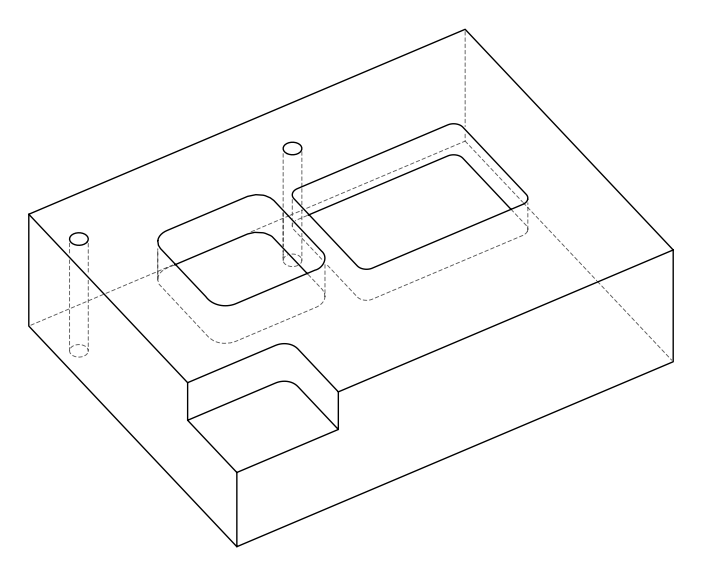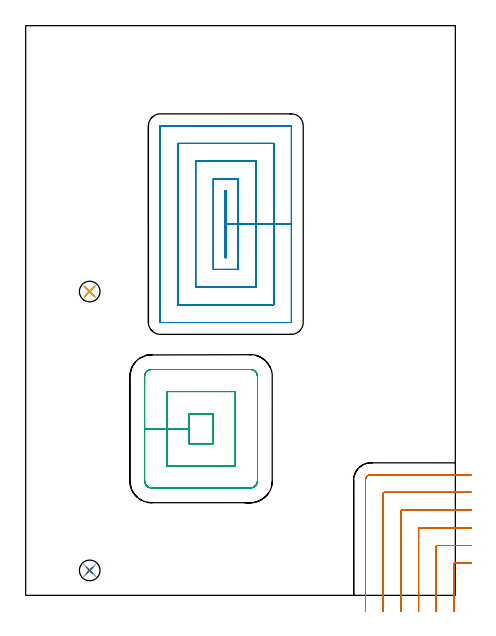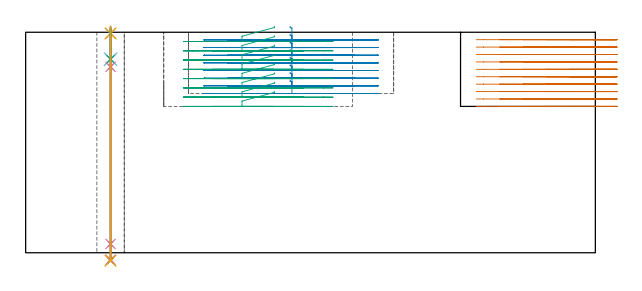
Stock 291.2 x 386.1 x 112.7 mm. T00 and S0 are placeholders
(PLAN: 11 operations, 8 tool changes, 49.3 min)
(1 MILL_CORNER_NOTCH_RECTANGULAR | CORNER_NOTCH_RECTANGULAR | NXT0201_012 | Follow Part, ap 4, ae 75% | 14.05 min | 233407 mm3)
(2 MILL_RECTANGULAR_POCKET | POCKET_RECTANGULAR_STRAIGHT | NXT0201_012 | Follow Part, ap 4, ae 75% | 22.33 min | 488814 mm3)
(3 MILL_RECTANGULAR_POCKET_1 | POCKET_RECTANGULAR_STRAIGHT_1 | UGT0201_094 | Follow Part, ap 5, ae 75% | 10.65 min | 359738 mm3)
(4 SPOT_DRILL | STEP1HOLE | NXT0321_9005460120000 | 0.03 min | 6 mm3)
(5 SPOT_DRILL_1 | STEP1HOLE_1 | NXT0321_9005460120000 | 0.03 min | 43 mm3)
(6 DRILL_BLIND_HOLE_INTO_CENTER | STEP1HOLE | UGT0301_207 | 0.06 min | 743 mm3)
(7 GUN_DRILL_THROUGH_HOLE | STEP1HOLE | UGT0307_006 | 0.55 min | 6386 mm3)
(8 DRILL_TO_ENLARGE_THROUGH_HOLE | STEP1HOLE | NXT0301_104 | 0.48 min | 10141 mm3)
(9 DRILL_BLIND_HOLE_INTO_CENTER_1 | STEP1HOLE_1 | UGT0301_207 | 0.06 min | 799 mm3)
(10 GUN_DRILL_THROUGH_HOLE_1 | STEP1HOLE_1 | UGT0307_006 | 0.55 min | 6344 mm3)
(11 DRILL_TO_ENLARGE_THROUGH_HOLE_1 | STEP1HOLE_1 | NXT0301_104 | 0.48 min | 10163 mm3)
(TOOL NXT0201_012 | ENDMILL 16mm [2P460-1600-NA 1630] | D16 FL38 Z6)
(TOOL UGT0201_094 | End mill 20 mm | D20 FL38 Z4)
(TOOL NXT0321_9005460120000 | NC Spot Drill, 142deg, 12mm, Carbide, Uncoated | D12 PA142 FL30 Z2)
(TOOL UGT0301_207 | Twist Drill 9.2 mm | D9.2 PA118 FL80 Z2)
(TOOL UGT0307_006 | Gun Drill 9 mm | D9 PA130 FL24 Z1)
(TOOL NXT0301_104 | Carbide Drill 14mm [860.1-1400-112A1-MM 2214] | D14 PA140 FL123 Z2)
(OP 1 MILL_CORNER_NOTCH_RECTANGULAR)
G17 G21 G94 G90
T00 M6
G54
G17 G0 G90 X302.2 Y21.8 S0 M3
G43 Z122.7 H1
Z108.91
G94 G1 X299.2 F250.
X291.095 F500.
G3 X290.3 Y21.005 R0.8
G1 Y-8.
Y-11. F250.
G0 Z122.7
X302.2 Y33.8
Z108.91
G1 X299.2
X279.095 F500.
G3 X278.3 Y33.005 R0.8
G1 Y-8.
Y-11. F250.
G0 Z122.7
X302.2 Y45.8
Z108.91
G1 X299.2
X267.095 F500.
G3 X266.3 Y45.005 R0.8
G1 Y-8.
Y-11. F250.
G0 Z122.7
X302.2 Y57.8
Z108.91
G1 X299.2
X255.096 F500.
G3 X254.3 Y57.004 R0.8
G1 Y-8.
Y-11. F250.
G0 Z122.7
X302.2 Y69.8
Z108.91
G1 X299.2
X243.096 F500.
G3 X242.3 Y69.004 R0.8
G1 Y-8.
Y-11. F250.
G0 Z122.7
X302.2 Y81.8
Z108.91
G1 X299.2
X234. F500.
G3 X230.3 Y78.1 R3.7
G1 Y-8.
Y-11. F250.
G0 Z122.7
X302.2 Y21.8
Z105.12
G1 X299.2
X291.095 F500.
G3 X290.3 Y21.005 R0.8
G1 Y-8.
Y-11. F250.
G0 Z122.7
X302.2 Y33.8
Z105.12
G1 X299.2
X279.095 F500.
G3 X278.3 Y33.005 R0.8
G1 Y-8.
Y-11. F250.
G0 Z122.7
X302.2 Y45.8
Z105.12
G1 X299.2
X267.095 F500.
G3 X266.3 Y45.005 R0.8
G1 Y-8.
Y-11. F250.
G0 Z122.7
X302.2 Y57.8
Z105.12
G1 X299.2
X255.096 F500.
G3 X254.3 Y57.004 R0.8
G1 Y-8.
Y-11. F250.
G0 Z122.7
X302.2 Y69.8
Z105.12
G1 X299.2
X243.096 F500.
G3 X242.3 Y69.004 R0.8
G1 Y-8.
Y-11. F250.
G0 Z122.7
X302.2 Y81.8
Z105.12
G1 X299.2
X234. F500.
G3 X230.3 Y78.1 R3.7
G1 Y-8.
Y-11. F250.
G0 Z122.7
X302.2 Y21.8
Z101.33
G1 X299.2
X291.095 F500.
G3 X290.3 Y21.005 R0.8
G1 Y-8.
Y-11. F250.
G0 Z122.7
X302.2 Y33.8
Z101.33
G1 X299.2
X279.095 F500.
G3 X278.3 Y33.005 R0.8
G1 Y-8.
Y-11. F250.
G0 Z122.7
X302.2 Y45.8
Z101.33
G1 X299.2
X267.095 F500.
G3 X266.3 Y45.005 R0.8
G1 Y-8.
Y-11. F250.
G0 Z122.7
X302.2 Y57.8
Z101.33
G1 X299.2
X255.096 F500.
G3 X254.3 Y57.004 R0.8
G1 Y-8.
Y-11. F250.
G0 Z122.7
X302.2 Y69.8
Z101.33
G1 X299.2
X243.096 F500.
G3 X242.3 Y69.004 R0.8
G1 Y-8.
Y-11. F250.
G0 Z122.7
X302.2 Y81.8
Z101.33
G1 X299.2
X234. F500.
G3 X230.3 Y78.1 R3.7
G1 Y-8.
Y-11. F250.
G0 Z122.7
X302.2 Y21.8
Z97.54
G1 X299.2
X291.095 F500.
G3 X290.3 Y21.005 R0.8
G1 Y-8.
Y-11. F250.
G0 Z122.7
X302.2 Y33.8
Z97.54
G1 X299.2
X279.095 F500.
G3 X278.3 Y33.005 R0.8
G1 Y-8.
Y-11. F250.
G0 Z122.7
X302.2 Y45.8
Z97.54
G1 X299.2
X267.095 F500.
G3 X266.3 Y45.005 R0.8
G1 Y-8.
Y-11. F250.
G0 Z122.7
X302.2 Y57.8
Z97.54
G1 X299.2
X255.096 F500.
G3 X254.3 Y57.004 R0.8
G1 Y-8.
Y-11. F250.
G0 Z122.7
X302.2 Y69.8
Z97.54
G1 X299.2
X243.096 F500.
G3 X242.3 Y69.004 R0.8
G1 Y-8.
Y-11. F250.
G0 Z122.7
X302.2 Y81.8
Z97.54
G1 X299.2
X234. F500.
G3 X230.3 Y78.1 R3.7
G1 Y-8.
Y-11. F250.
G0 Z122.7
X302.2 Y21.8
Z93.75
G1 X299.2
X291.095 F500.
G3 X290.3 Y21.005 R0.8
G1 Y-8.
Y-11. F250.
G0 Z122.7
X302.2 Y33.8
Z93.75
G1 X299.2
X279.095 F500.
G3 X278.3 Y33.005 R0.8
G1 Y-8.
Y-11. F250.
G0 Z122.7
X302.2 Y45.8
Z93.75
G1 X299.2
X267.095 F500.
G3 X266.3 Y45.005 R0.8
G1 Y-8.
Y-11. F250.
G0 Z122.7
X302.2 Y57.8
Z93.75
G1 X299.2
X255.096 F500.
G3 X254.3 Y57.004 R0.8
G1 Y-8.
Y-11. F250.
G0 Z122.7
X302.2 Y69.8
Z93.75
G1 X299.2
X243.096 F500.
G3 X242.3 Y69.004 R0.8
G1 Y-8.
Y-11. F250.
G0 Z122.7
X302.2 Y81.8
Z93.75
G1 X299.2
X234. F500.
G3 X230.3 Y78.1 R3.7
G1 Y-8.
Y-11. F250.
G0 Z122.7
X302.2 Y21.8
Z89.96
G1 X299.2
X291.095 F500.
G3 X290.3 Y21.005 R0.8
G1 Y-8.
Y-11. F250.
G0 Z122.7
X302.2 Y33.8
Z89.96
G1 X299.2
X279.095 F500.
G3 X278.3 Y33.005 R0.8
G1 Y-8.
Y-11. F250.
G0 Z122.7
X302.2 Y45.8
Z89.96
G1 X299.2
X267.095 F500.
G3 X266.3 Y45.005 R0.8
G1 Y-8.
Y-11. F250.
G0 Z122.7
X302.2 Y57.8
Z89.96
G1 X299.2
X255.096 F500.
G3 X254.3 Y57.004 R0.8
G1 Y-8.
Y-11. F250.
G0 Z122.7
X302.2 Y69.8
Z89.96
G1 X299.2
X243.096 F500.
G3 X242.3 Y69.004 R0.8
G1 Y-8.
Y-11. F250.
G0 Z122.7
X302.2 Y81.8
Z89.96
G1 X299.2
X234. F500.
G3 X230.3 Y78.1 R3.7
G1 Y-8.
Y-11. F250.
G0 Z122.7
X302.2 Y21.8
Z86.17
G1 X299.2
X291.095 F500.
G3 X290.3 Y21.005 R0.8
G1 Y-8.
Y-11. F250.
G0 Z122.7
X302.2 Y33.8
Z86.17
G1 X299.2
X279.095 F500.
G3 X278.3 Y33.005 R0.8
G1 Y-8.
Y-11. F250.
G0 Z122.7
X302.2 Y45.8
Z86.17
G1 X299.2
X267.095 F500.
G3 X266.3 Y45.005 R0.8
G1 Y-8.
Y-11. F250.
G0 Z122.7
X302.2 Y57.8
Z86.17
G1 X299.2
X255.096 F500.
G3 X254.3 Y57.004 R0.8
G1 Y-8.
Y-11. F250.
G0 Z122.7
X302.2 Y69.8
Z86.17
G1 X299.2
X243.096 F500.
G3 X242.3 Y69.004 R0.8
G1 Y-8.
Y-11. F250.
G0 Z122.7
X302.2 Y81.8
Z86.17
G1 X299.2
X234. F500.
G3 X230.3 Y78.1 R3.7
G1 Y-8.
Y-11. F250.
G0 Z122.7
X302.2 Y21.8
Z82.38
G1 X299.2
X291.095 F500.
G3 X290.3 Y21.005 R0.8
G1 Y-8.
Y-11. F250.
G0 Z122.7
X302.2 Y33.8
Z82.38
G1 X299.2
X279.095 F500.
G3 X278.3 Y33.005 R0.8
G1 Y-8.
Y-11. F250.
G0 Z122.7
X302.2 Y45.8
Z82.38
G1 X299.2
X267.095 F500.
G3 X266.3 Y45.005 R0.8
G1 Y-8.
Y-11. F250.
G0 Z122.7
X302.2 Y57.8
Z82.38
G1 X299.2
X255.096 F500.
G3 X254.3 Y57.004 R0.8
G1 Y-8.
Y-11. F250.
G0 Z122.7
X302.2 Y69.8
Z82.38
G1 X299.2
X243.096 F500.
G3 X242.3 Y69.004 R0.8
G1 Y-8.
Y-11. F250.
G0 Z122.7
X302.2 Y81.8
Z82.38
G1 X299.2
X234. F500.
G3 X230.3 Y78.1 R3.7
G1 Y-8.
Y-11. F250.
G0 Z122.7
X302.2 Y21.8
Z78.59
G1 X299.2
X291.095 F500.
G3 X290.3 Y21.005 R0.8
G1 Y-8.
Y-11. F250.
G0 Z122.7
X302.2 Y33.8
Z78.59
G1 X299.2
X279.095 F500.
G3 X278.3 Y33.005 R0.8
G1 Y-8.
Y-11. F250.
G0 Z122.7
X302.2 Y45.8
Z78.59
G1 X299.2
X267.095 F500.
G3 X266.3 Y45.005 R0.8
G1 Y-8.
Y-11. F250.
G0 Z122.7
X302.2 Y57.8
Z78.59
G1 X299.2
X255.096 F500.
G3 X254.3 Y57.004 R0.8
G1 Y-8.
Y-11. F250.
G0 Z122.7
X302.2 Y69.8
Z78.59
G1 X299.2
X243.096 F500.
G3 X242.3 Y69.004 R0.8
G1 Y-8.
Y-11. F250.
G0 Z122.7
X302.2 Y81.8
Z78.59
G1 X299.2
X234. F500.
G3 X230.3 Y78.1 R3.7
G1 Y-8.
Y-11. F250.
G0 Z122.7
X302.2 Y21.8
Z74.8
G1 X299.2
X291.095 F500.
G3 X290.3 Y21.005 R0.8
G1 Y-8.
Y-11. F250.
G0 Z122.7
X302.2 Y33.8
Z74.8
G1 X299.2
X279.095 F500.
G3 X278.3 Y33.005 R0.8
G1 Y-8.
Y-11. F250.
G0 Z122.7
X302.2 Y45.8
Z74.8
G1 X299.2
X267.095 F500.
G3 X266.3 Y45.005 R0.8
G1 Y-8.
Y-11. F250.
G0 Z122.7
X302.2 Y57.8
Z74.8
G1 X299.2
X255.096 F500.
G3 X254.3 Y57.004 R0.8
G1 Y-8.
Y-11. F250.
G0 Z122.7
X302.2 Y69.8
Z74.8
G1 X299.2
X243.096 F500.
G3 X242.3 Y69.004 R0.8
G1 Y-8.
Y-11. F250.
G0 Z122.7
X302.2 Y81.8
Z74.8
G1 X299.2
X234. F500.
G3 X230.3 Y78.1 R3.7
G1 Y-8.
Y-11. F250.
G0 Z122.7
M5
M2
(OP 2 MILL_RECTANGULAR_POCKET)
G17 G21 G94 G90
T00 M6
G54
G17 G0 G90 X135.2 Y231.098 S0 M3
G43 Z122.7 H1
Z115.7
G94 G1 Y228.9 Z115.111 F250.
X136.1 Z114.87
Y251.6 Z108.787
Y274.3 F500.
X135.2
Y228.9
X136.1
Y251.6
X144.1
Y282.3
X127.2
Y220.9
X144.1
Y251.6
X156.1
Y294.3
X115.2
Y208.9
X156.1
Y251.6
X168.1
Y306.3
X103.2
Y196.9
X168.1
Y251.6
X180.1
Y318.2
X180.095 Y318.255
X180.055 Y318.295
X180. Y318.3
X91.3
X91.245 Y318.295
X91.205 Y318.255
X91.2 Y318.2
Y185.
X91.205 Y184.945
X91.245 Y184.905
X91.3 Y184.9
X180.
X180.055 Y184.905
X180.095 Y184.945
X180.1 Y185.
Y251.6
Y252.6
G0 X135.2 Y231.098 Z111.787
G1 Y228.9 Z111.199 F250.
X136.1 Z110.957
Y251.6 Z104.875
Y274.3 F500.
X135.2
Y228.9
X136.1
Y251.6
X144.1
Y282.3
X127.2
Y220.9
X144.1
Y251.6
X156.1
Y294.3
X115.2
Y208.9
X156.1
Y251.6
X168.1
Y306.3
X103.2
Y196.9
X168.1
Y251.6
X180.1
Y318.2
X180.095 Y318.255
X180.055 Y318.295
X180. Y318.3
X91.3
X91.245 Y318.295
X91.205 Y318.255
X91.2 Y318.2
Y185.
X91.205 Y184.945
X91.245 Y184.905
X91.3 Y184.9
X180.
X180.055 Y184.905
X180.095 Y184.945
X180.1 Y185.
Y251.6
Y252.6
G0 X135.2 Y231.098 Z107.875
G1 Y228.9 Z107.286 F250.
X136.1 Z107.045
Y251.6 Z100.962
Y274.3 F500.
X135.2
Y228.9
X136.1
Y251.6
X144.1
Y282.3
X127.2
Y220.9
X144.1
Y251.6
X156.1
Y294.3
X115.2
Y208.9
X156.1
Y251.6
X168.1
Y306.3
X103.2
Y196.9
X168.1
Y251.6
X180.1
Y318.2
X180.095 Y318.255
X180.055 Y318.295
X180. Y318.3
X91.3
X91.245 Y318.295
X91.205 Y318.255
X91.2 Y318.2
Y185.
X91.205 Y184.945
X91.245 Y184.905
X91.3 Y184.9
X180.
X180.055 Y184.905
X180.095 Y184.945
X180.1 Y185.
Y251.6
Y252.6
G0 X135.2 Y231.098 Z103.962
G1 Y228.9 Z103.374 F250.
X136.1 Z103.132
Y251.6 Z97.05
Y274.3 F500.
X135.2
Y228.9
X136.1
Y251.6
X144.1
Y282.3
X127.2
Y220.9
X144.1
Y251.6
X156.1
Y294.3
X115.2
Y208.9
X156.1
Y251.6
X168.1
Y306.3
X103.2
Y196.9
X168.1
Y251.6
X180.1
Y318.2
X180.095 Y318.255
X180.055 Y318.295
X180. Y318.3
X91.3
X91.245 Y318.295
X91.205 Y318.255
X91.2 Y318.2
Y185.
X91.205 Y184.945
X91.245 Y184.905
X91.3 Y184.9
X180.
X180.055 Y184.905
X180.095 Y184.945
X180.1 Y185.
Y251.6
Y252.6
G0 X135.2 Y231.098 Z100.05
G1 Y228.9 Z99.461 F250.
X136.1 Z99.22
Y251.6 Z93.137
Y274.3 F500.
X135.2
Y228.9
X136.1
Y251.6
X144.1
Y282.3
X127.2
Y220.9
X144.1
Y251.6
X156.1
Y294.3
X115.2
Y208.9
X156.1
Y251.6
X168.1
Y306.3
X103.2
Y196.9
X168.1
Y251.6
X180.1
Y318.2
X180.095 Y318.255
X180.055 Y318.295
X180. Y318.3
X91.3
X91.245 Y318.295
X91.205 Y318.255
X91.2 Y318.2
Y185.
X91.205 Y184.945
X91.245 Y184.905
X91.3 Y184.9
X180.
X180.055 Y184.905
X180.095 Y184.945
X180.1 Y185.
Y251.6
Y252.6
G0 X135.2 Y231.098 Z96.137
G1 Y228.9 Z95.549 F250.
X136.1 Z95.307
Y251.6 Z89.225
Y274.3 F500.
X135.2
Y228.9
X136.1
Y251.6
X144.1
Y282.3
X127.2
Y220.9
X144.1
Y251.6
X156.1
Y294.3
X115.2
Y208.9
X156.1
Y251.6
X168.1
Y306.3
X103.2
Y196.9
X168.1
Y251.6
X180.1
Y318.2
X180.095 Y318.255
X180.055 Y318.295
X180. Y318.3
X91.3
X91.245 Y318.295
X91.205 Y318.255
X91.2 Y318.2
Y185.
X91.205 Y184.945
X91.245 Y184.905
X91.3 Y184.9
X180.
X180.055 Y184.905
X180.095 Y184.945
X180.1 Y185.
Y251.6
Y252.6
G0 X135.2 Y231.098 Z92.225
G1 Y228.9 Z91.636 F250.
X136.1 Z91.395
Y251.6 Z85.312
Y274.3 F500.
X135.2
Y228.9
X136.1
Y251.6
X144.1
Y282.3
X127.2
Y220.9
X144.1
Y251.6
X156.1
Y294.3
X115.2
Y208.9
X156.1
Y251.6
X168.1
Y306.3
X103.2
Y196.9
X168.1
Y251.6
X180.1
Y318.2
X180.095 Y318.255
X180.055 Y318.295
X180. Y318.3
X91.3
X91.245 Y318.295
X91.205 Y318.255
X91.2 Y318.2
Y185.
X91.205 Y184.945
X91.245 Y184.905
X91.3 Y184.9
X180.
X180.055 Y184.905
X180.095 Y184.945
X180.1 Y185.
Y251.6
Y252.6
G0 X135.2 Y231.098 Z88.312
G1 Y228.9 Z87.724 F250.
X136.1 Z87.482
Y251.6 Z81.4
Y274.3 F500.
X135.2
Y228.9
X136.1
Y251.6
X144.1
Y282.3
X127.2
Y220.9
X144.1
Y251.6
X156.1
Y294.3
X115.2
Y208.9
X156.1
Y251.6
X168.1
Y306.3
X103.2
Y196.9
X168.1
Y251.6
X180.1
Y318.2
X180.095 Y318.255
X180.055 Y318.295
X180. Y318.3
X91.3
X91.245 Y318.295
X91.205 Y318.255
X91.2 Y318.2
Y185.
X91.205 Y184.945
X91.245 Y184.905
X91.3 Y184.9
X180.
X180.055 Y184.905
X180.095 Y184.945
X180.1 Y185.
Y251.6
Y252.6
G0 Z122.7
M5
M2
(OP 3 MILL_RECTANGULAR_POCKET_1)
G17 G21 G94 G90
T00 M6
G54
G17 G0 G90 X127.1 Y120.873 S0 M3
G43 Z122.7 H0
Z115.7
G94 G1 Y123.1 Z115.103 F250.
X110.6 Z110.682
Y112.95 Z107.962
Y102.8 F500.
X127.1
Y123.1
X110.6
Y112.95
X95.6
Y87.8
X142.1
Y138.1
X95.6
Y112.95
X80.6
Y77.6
G3 X85.4 Y72.8 R4.8
G1 X152.3
G3 X157.1 Y77.6 R4.8
G1 Y148.3
G3 X152.3 Y153.1 R4.8
G1 X85.4
G3 X80.6 Y148.3 R4.8
G1 Y112.95
Y111.95
G0 X127.1 Y120.873 Z110.962
G1 Y123.1 Z110.366 F250.
X110.6 Z105.945
Y112.95 Z103.225
Y102.8 F500.
X127.1
Y123.1
X110.6
Y112.95
X95.6
Y87.8
X142.1
Y138.1
X95.6
Y112.95
X80.6
Y77.6
G3 X85.4 Y72.8 R4.8
G1 X152.3
G3 X157.1 Y77.6 R4.8
G1 Y148.3
G3 X152.3 Y153.1 R4.8
G1 X85.4
G3 X80.6 Y148.3 R4.8
G1 Y112.95
Y111.95
G0 X127.1 Y120.873 Z106.225
G1 Y123.1 Z105.628 F250.
X110.6 Z101.207
Y112.95 Z98.487
Y102.8 F500.
X127.1
Y123.1
X110.6
Y112.95
X95.6
Y87.8
X142.1
Y138.1
X95.6
Y112.95
X80.6
Y77.6
G3 X85.4 Y72.8 R4.8
G1 X152.3
G3 X157.1 Y77.6 R4.8
G1 Y148.3
G3 X152.3 Y153.1 R4.8
G1 X85.4
G3 X80.6 Y148.3 R4.8
G1 Y112.95
Y111.95
G0 X127.1 Y120.873 Z101.487
G1 Y123.1 Z100.891 F250.
X110.6 Z96.47
Y112.95 Z93.75
Y102.8 F500.
X127.1
Y123.1
X110.6
Y112.95
X95.6
Y87.8
X142.1
Y138.1
X95.6
Y112.95
X80.6
Y77.6
G3 X85.4 Y72.8 R4.8
G1 X152.3
G3 X157.1 Y77.6 R4.8
G1 Y148.3
G3 X152.3 Y153.1 R4.8
G1 X85.4
G3 X80.6 Y148.3 R4.8
G1 Y112.95
Y111.95
G0 X127.1 Y120.873 Z96.75
G1 Y123.1 Z96.153 F250.
X110.6 Z91.732
Y112.95 Z89.012
Y102.8 F500.
X127.1
Y123.1
X110.6
Y112.95
X95.6
Y87.8
X142.1
Y138.1
X95.6
Y112.95
X80.6
Y77.6
G3 X85.4 Y72.8 R4.8
G1 X152.3
G3 X157.1 Y77.6 R4.8
G1 Y148.3
G3 X152.3 Y153.1 R4.8
G1 X85.4
G3 X80.6 Y148.3 R4.8
G1 Y112.95
Y111.95
G0 X127.1 Y120.873 Z92.012
G1 Y123.1 Z91.416 F250.
X110.6 Z86.995
Y112.95 Z84.275
Y102.8 F500.
X127.1
Y123.1
X110.6
Y112.95
X95.6
Y87.8
X142.1
Y138.1
X95.6
Y112.95
X80.6
Y77.6
G3 X85.4 Y72.8 R4.8
G1 X152.3
G3 X157.1 Y77.6 R4.8
G1 Y148.3
G3 X152.3 Y153.1 R4.8
G1 X85.4
G3 X80.6 Y148.3 R4.8
G1 Y112.95
Y111.95
G0 X127.1 Y120.873 Z87.275
G1 Y123.1 Z86.678 F250.
X110.6 Z82.257
Y112.95 Z79.537
Y102.8 F500.
X127.1
Y123.1
X110.6
Y112.95
X95.6
Y87.8
X142.1
Y138.1
X95.6
Y112.95
X80.6
Y77.6
G3 X85.4 Y72.8 R4.8
G1 X152.3
G3 X157.1 Y77.6 R4.8
G1 Y148.3
G3 X152.3 Y153.1 R4.8
G1 X85.4
G3 X80.6 Y148.3 R4.8
G1 Y112.95
Y111.95
G0 X127.1 Y120.873 Z82.537
G1 Y123.1 Z81.941 F250.
X110.6 Z77.52
Y112.95 Z74.8
Y102.8 F500.
X127.1
Y123.1
X110.6
Y112.95
X95.6
Y87.8
X142.1
Y138.1
X95.6
Y112.95
X80.6
Y77.6
G3 X85.4 Y72.8 R4.8
G1 X152.3
G3 X157.1 Y77.6 R4.8
G1 Y148.3
G3 X152.3 Y153.1 R4.8
G1 X85.4
G3 X80.6 Y148.3 R4.8
G1 Y112.95
Y111.95
G0 Z122.7
M5
M2
(OP 4 SPOT_DRILL)
G17 G21 G94 G90
T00 M6
G54
G17 G0 G90 X43.4 Y16.9 S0 M3
G43 Z122.7 H0
G94 G81 G98 Z112.097 F250. R115.7
G80
M5
M2
(OP 5 SPOT_DRILL_1)
G17 G21 G94 G90
T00 M6
G54
G17 G0 G90 X43.4 Y205.9 S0 M3
G43 Z122.7 H0
G94 G81 G98 Z112.097 F250. R115.7
G80
M5
M2
(OP 6 DRILL_BLIND_HOLE_INTO_CENTER)
G17 G21 G94 G90
T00 M6
G54
G17 G0 G90 X43.4 Y16.9 S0 M3
G43 Z122.7 H0
G94 G81 G98 Z98.9 F250. R114.7
G80
M5
M2
(OP 7 GUN_DRILL_THROUGH_HOLE)
G17 G21 G94 G90
T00 M6
G54
G17 G0 G90 X43.4 Y16.9 M8
G43 Z122.7 H0
Z110.529
S716 M3
G94 G1 Z95.005 F125. M26
G4 X.084
Z4.5 F250.
G4 X.084
Z-3.598 F125.
G4 X.084
M5
M9
G0 Z110.529
Z122.7
M2
(OP 8 DRILL_TO_ENLARGE_THROUGH_HOLE)
G17 G21 G94 G90
T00 M6
G54
G17 G0 G90 X43.4 Y16.9 S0 M3
G43 Z122.7 H1
G94 G73 G98 Z-4.048 F250. Q12.972 R114.7
G80
M5
M2
(OP 9 DRILL_BLIND_HOLE_INTO_CENTER_1)
G17 G21 G94 G90
T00 M6
G54
G17 G0 G90 X43.4 Y205.9 S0 M3
G43 Z122.7 H0
G94 G81 G98 Z98.9 F250. R114.7
G80
M5
M2
(OP 10 GUN_DRILL_THROUGH_HOLE_1)
G17 G21 G94 G90
T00 M6
G54
G17 G0 G90 X43.4 Y205.9 M8
G43 Z122.7 H0
Z110.529
S716 M3
G94 G1 Z95.005 F125. M26
G4 X.084
Z4.5 F250.
G4 X.084
Z-3.598 F125.
G4 X.084
M5
M9
G0 Z110.529
Z122.7
M2
(OP 11 DRILL_TO_ENLARGE_THROUGH_HOLE_1)
G17 G21 G94 G90
T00 M6
G54
G17 G0 G90 X43.4 Y205.9 S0 M3
G43 Z122.7 H1
G94 G73 G98 Z-4.048 F250. Q12.972 R114.7
G80
M5
M2
